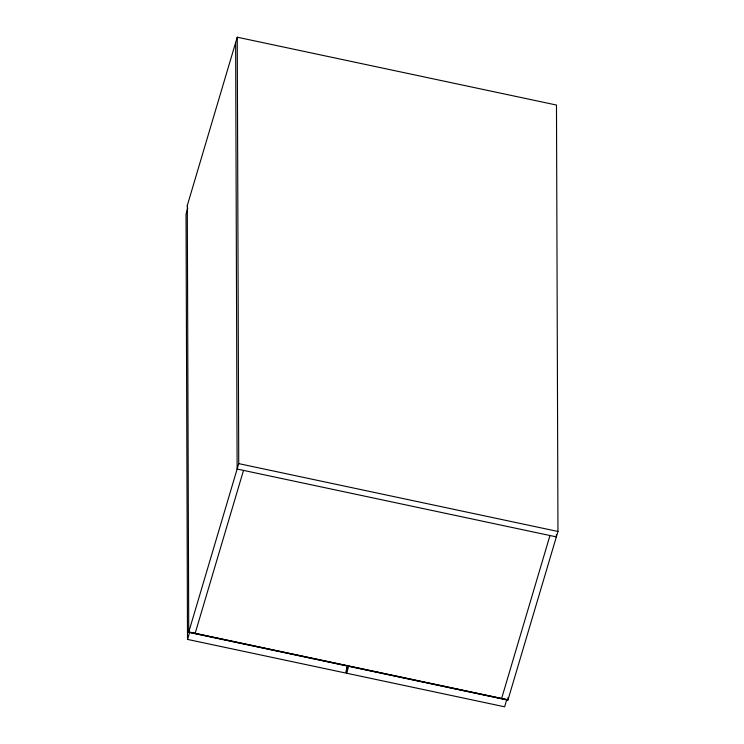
<?xml version="1.0" encoding="UTF-8"?>
<svg xmlns="http://www.w3.org/2000/svg" width="744" height="744" viewBox="0 0 744 744"><rect width="100%" height="100%" fill="white"/><g stroke="black" fill="none" stroke-linecap="round" stroke-linejoin="round"><path stroke-width="1.12" d="M187.237 205.697L237.243 37.2L556.475 105.044L557.963 531.467L507.957 699.965L188.725 632.121L187.293 205.521M187.795 208.218L186.037 214.151L187.516 639.412L345.542 672.995L347.597 666.075L189.571 632.493L187.516 639.412M188.725 632.121L238.731 463.624L237.243 37.2M195.114 633.479L243.511 470.394M346.602 673.218L348.657 666.299L506.683 699.881L504.627 706.8L346.602 673.218L346.583 667.405M501.577 698.607L549.974 535.522M238.731 463.624L557.963 531.467M188.781 631.944L508.013 699.788M556.354 534.555L556.354 536.88L237.122 469.036L235.634 42.613M508.003 697.463L507.957 699.965"/></g></svg>
